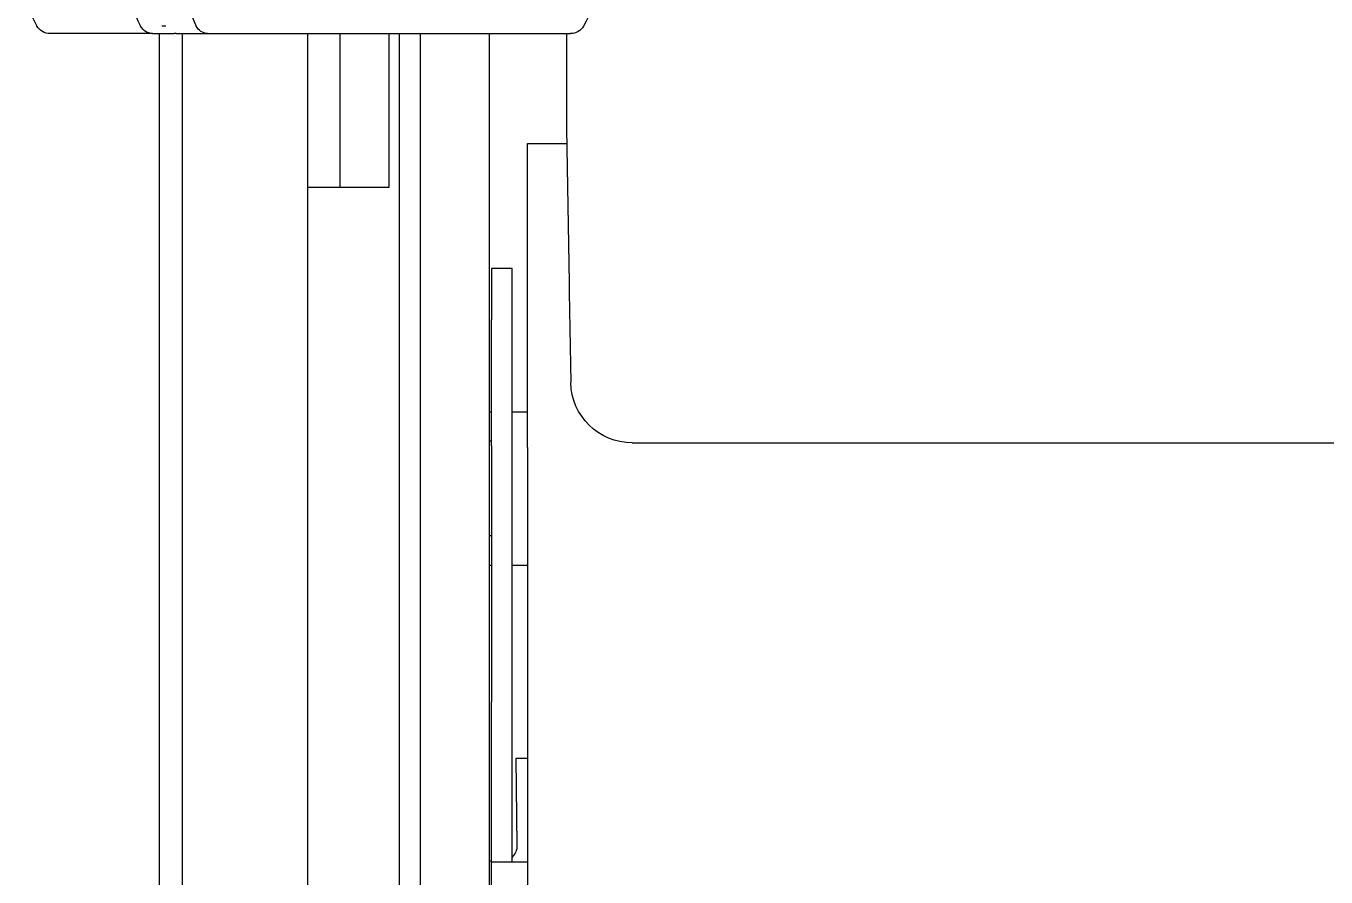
# Model space of a CAD drawing. Header units: millimetres. Extents: x 2698011 to 2856548, y 1019778 to 1210064.
# Drawn here: x 2784592.2 to 2784719.3, y 1123880.8 to 1123963.9 of the extents above; entities that cross this region are included whole.
import ezdxf

# ---------------------------------------------------------------- set-up
doc = ezdxf.new("R2010")
doc.units = ezdxf.units.MM
doc.layers.add('Bloques borde', color=9, linetype='Continuous')
doc.layers.add('Y_ CAJAS', color=9, linetype='Continuous')

# ---------------------------------------------------------------- blocks, each defined once
blk = doc.blocks.new('CO ALURA_  2500 tras 1120 CE ESQ - Inc')
at = {"layer": 'Bloques borde', "linetype": 'Continuous'}
for p, q in [((-0.03976450681466299, 1.685000000000002), (-0.03976450681466299, 0)), ((-0.03976450681466299, 1.685000000000002), (-0.03976450681466299, 0)), ((-0.0375062488017193, 1.685000000000002), (-0.0375062488017193, 0)), ((-0.0375062488017193, 1.685000000000002), (-0.0375062488017193, 0)), ((-0.0252562490196908, 1.685000000000002), (-0.0252562490196624, 0)), ((-0.0252562490196908, 1.685000000000002), (-0.0252562490196624, 0)), ((-0.0163062488017261, 1.685000000000002), (-0.0163062488017261, 0)), ((-0.0163062488017261, 1.685000000000002), (-0.0163062488017261, 0)), ((-0.0142562488017291, 1.685000000000002), (-0.0142562488017006, 0)), ((-0.0142562488017291, 1.685000000000002), (-0.0142562488017006, 0)), ((-0.0075062488017181, 1.685000000000002), (-0.0075062488017181, 0)), ((-0.0075062488017181, 1.685000000000002), (-0.0075062488017181, 0)), ((-0.0073062482025819, 0.7159746438903059), (-0.0073062482025819, 0.0809746438903005)), ((-0.0073062482025819, 0.7159746438903059), (-0.0073062482025819, 0.0809746438903005)), ((-0.0038062482025794, 0.0404621901043925), (-0.0038062482025794, 0.0846049959806834)), ((-0.0038062482025794, 0.0404621901043925), (-0.0038062482025794, 0.0846049959806834)), ((-0.0073062482025819, 0.0809022658061736), (-0.0075062488017181, 0.0809050582200683)), ((-0.0073062482025819, 0.0809022658061736), (-0.0075062488017181, 0.0809050582200683)), ((-0.004306248202595999, 0.0809746438903005), (-0.0073062482025819, 0.0809746438903005)), ((-0.0073062482025819, 0.0809746438903005), (-0.0073062482025819, 0.0653059358699437)), ((-0.004306248202595999, 0.0809746438903005), (-0.0073062482025819, 0.0809746438903005)), ((-0.0073062482025819, 0.0809746438903005), (-0.0073062482025819, 0.0653059358699437)), ((-0.0053062482026007, 0.0809746438903005), (-0.0053062482026007, 0.0653059358699437)), ((-0.0053062482026007, 0.0809746438903005), (-0.0053062482026007, 0.0653059358699437)), ((-0.0038062482025794, 0.0809746438903005), (-0.004306248202595999, 0.0809746438903005)), ((-0.0038062482025794, 0.0809746438903005), (-0.004306248202595999, 0.0809746438903005)), ((-0.004946195964834, 0.0708683400478947), (-0.0048275302951311, 0.079367511681582)), ((-0.004946195964834, 0.0708683400478947), (-0.0048275302951311, 0.079367511681582)), ((-0.0038062482025794, 0.070852424065663), (-0.004946195964834, 0.0708683400478947)), ((-0.0038062482025794, 0.070852424065663), (-0.004946195964834, 0.0708683400478947)), ((-0.0073062482025819, 0.040305935869938), (-0.0073062482025819, 0.0653059358699437)), ((-0.0073062482025819, 0.040305935869938), (-0.0073062482025819, 0.0653059358699437)), ((-0.0053062482026007, 0.0653059358699437), (-0.0053062482026007, 0.040305935869938)), ((-0.0053062482026007, 0.0653059358699437), (-0.0053062482026007, 0.040305935869938)), ((-0.0073062482025819, 0.0519746438903042), (-0.0075062488017181, 0.0519746438903042)), ((-0.0073062482025819, 0.0519746438903042), (-0.0075062488017181, 0.0519746438903042)), ((-0.0038062482025794, 0.0519746438903042), (-0.0053062482026007, 0.0519746438903042)), ((-0.0038062482025794, 0.0519746438903042), (-0.0053062482026007, 0.0519746438903042)), ((-0.0073062482025819, 0.0491049786514282), (-0.0075062488017181, 0.0491049786514282)), ((-0.0073062482025819, 0.0491049786514282), (-0.0075062488017181, 0.0491049786514282)), ((-0.0073062482025819, 0.0398443091291938), (-0.0075062488017181, 0.0398443091291938)), ((-0.0073062482025819, 0.0398443091291938), (-0.0075062488017181, 0.0398443091291938)), ((-0.0073062482025819, 0.040305935869938), (-0.0073062482025819, 0.0279746438903033)), ((-0.0073062482025819, 0.040305935869938), (-0.0073062482025819, 0.0279746438903033)), ((-0.0053062482026007, 0.040305935869938), (-0.0053062482026007, 0.0279746438903033)), ((-0.0053062482026007, 0.040305935869938), (-0.0053062482026007, 0.0279746438903033)), ((-0.0038062482025794, 0.0404621901043925), (-0.0038062482025794, 0.0107318826927951)), ((-0.0038062482025794, 0.0404621901043925), (-0.0038062482025794, 0.0107318826927951)), ((0.0064316615004998, 0.0400000000000063), (0.4865558396978146, 0.0400000000000063)), ((0.0064316615004998, 0.0400000000000063), (0.4865558396978146, 0.0400000000000063)), ((-0.0075062488017181, 0.0369746438903036), (-0.0073062482025819, 0.0369746438903036)), ((-0.0075062488017181, 0.0369746438903036), (-0.0073062482025819, 0.0369746438903036)), ((-0.0053062482026007, 0.0369746438903036), (-0.0038062482025794, 0.0369746438903036)), ((-0.0053062482026007, 0.0369746438903036), (-0.0038062482025794, 0.0369746438903036)), ((0.0002789844549227, 0.0253054991239452), (0.0004325753295404, 0.0341047144386266)), ((0.0002789844549227, 0.0253054991239452), (0.0004325753295404, 0.0341047144386266)), ((-0.0073062482025819, 0.0229746438902936), (-0.0073062482025819, 0.0279746438903033)), ((-0.0073062482025819, 0.0229746438902936), (-0.0073062482025819, 0.0279746438903033)), ((-0.0053062482026007, 0.0279746438903033), (-0.0053062482026007, 0.0229746438902936)), ((-0.0053062482026007, 0.0279746438903033), (-0.0053062482026007, 0.0229746438902936)), ((0, 0.0093224904075697), (0.0002626858942563, 0.024371755208378)), ((0, 0.0093224904075697), (0.0002626858942563, 0.024371755208378)), ((0.0002626858942563, 0.024371755208378), (0.0002789844549227, 0.0253054991239452)), ((0.0002626858942563, 0.024371755208378), (0.0002789844549227, 0.0253054991239452)), ((-0.0053062482026007, 0.0229746438902936), (-0.0073062482025819, 0.0229746438902936)), ((-0.0053062482026007, 0.0229746438902936), (-0.0073062482025819, 0.0229746438902936)), ((-0.0252562490196624, 0.0150000000000006), (-0.0221107506458225, 0.0150000000000006)), ((-0.0252562490196624, 0.0150000000000006), (-0.0221107506458225, 0.0150000000000006)), ((-0.0221107506458225, 0.0150000000000006), (-0.0221107506458225, 0)), ((-0.0221107506458225, 0.0150000000000006), (-0.0173062482026012, 0.0150000000000006)), ((-0.0221107506458225, 0.0150000000000006), (-0.0221107506458225, 0)), ((-0.0221107506458225, 0.0150000000000006), (-0.0173062482026012, 0.0150000000000006)), ((-0.0173062482026012, 0.0150000000000006), (-0.0173062482026012, 0)), ((-0.0173062482026012, 0.0150000000000006), (-0.0173062482026012, 0)), ((-0.0038062482025794, 0.0107318826927951), (2.46010338572e-05, 0.0107318826927951)), ((-0.0038062482025794, 0.0107318826927951), (2.46010338572e-05, 0.0107318826927951)), ((0, 0.0029121681886437), (0, 0.0093224904075697)), ((0, 0.0029121681886437), (0, 0.0093224904075697)), ((0, 0), (0, 0.0029121681886437)), ((0, 0), (0, 0.0029121681886437)), ((-0.0404347149999751, 0), (-0.0504517710024572, 0)), ((-0.0404347149999751, 0), (-0.0504517710024572, 0)), ((-0.0404347163353975, 0), (-0.0383365654147383, 0)), ((-0.0404347163353975, 0), (-0.0383365654147383, 0)), ((-0.0381192081748338, 0), (-0.0383365654147383, 0)), ((-0.0381192081748338, 0), (-0.0383365654147383, 0)), ((-0.0381192081748338, 0), (-0.0350578807444038, 0)), ((-0.0381192081748338, 0), (-0.0350578807444038, 0)), ((-0.0350578807444038, 0), (-0.0065714017777054, 0)), ((-0.0350578807444038, 0), (-0.0065714017777054, 0)), ((-0.0065714017777054, 0), (0.0003955216016038, 0)), ((-0.0065714017777054, 0), (0.0003955216016038, 0)), ((-0.05173348860006401, -0.0007399999999933), (-0.0517344526311376, -0.0007416697507949)), ((-0.05173348860006401, -0.0007399999999933), (-0.0517344526311376, -0.0007416697507949)), ((-0.0416107983752738, -0.0007399999999933), (-0.0416116830983242, -0.0007416697507807)), ((-0.0416107983752738, -0.0007399999999933), (-0.0416116830983242, -0.0007416697507807)), ((-0.0361714343424069, -0.0007399999999933), (-0.0361722711913046, -0.0007416697507949)), ((-0.0361714343424069, -0.0007399999999933), (-0.0361722711913046, -0.0007416697507949)), ((0.0016772391992106, -0.0007399999999933), (0.0016782032302842, -0.0007416697507949)), ((0.0016772391992106, -0.0007399999999933), (0.0016782032302842, -0.0007416697507949))]:
    blk.add_line(p, q, dxfattribs=at)
for points in [[(-0.0391300630514593, -0.0007390805341743, 0), (-0.0391300630514593, -0.0007390805341743, 0), (-0.0391300630514593, -0.0007390805341743, 0), (-0.0391300630514593, -0.0007390805341743, 0), (-0.0391300630514593, -0.0007390805341743, 0), (-0.0391300630514593, -0.0007390805341743, 0), (-0.0391300630514593, -0.0007390805341743, 0), (-0.0391300630514593, -0.0007390805341743, 0), (-0.0392300630514626, -0.0007390805341743, 0), (-0.0392300630514626, -0.0007390805341743, 0), (-0.0392300630514626, -0.0007390805341743, 0), (-0.0392300630514626, -0.0007290805341711, 0), (-0.0392300630514626, -0.0007290805341711, 0), (-0.0392300630514626, -0.0007290805341711, 0), (-0.0392300630514626, -0.0007290805341711, 0), (-0.0392300630514626, -0.0007290805341711, 0), (-0.0392300630514626, -0.0007290805341711, 0), (-0.0392300630514626, -0.0007290805341711, 0), (-0.0392300630514626, -0.0007290805341711, 0), (-0.0392300630514626, -0.0007290805341711, 0), (-0.0392300630514626, -0.0007290805341711, 0), (-0.0392300630514626, -0.0007290805341711, 0), (-0.0392300630514626, -0.0007290805341711, 0), (-0.0392300630514626, -0.0007290805341711, 0), (-0.0392300630514626, -0.0007290805341711, 0), (-0.0392300630514626, -0.0007290805341711, 0), (-0.0392300630514626, -0.0007290805341711, 0), (-0.0392300630514626, -0.0007290805341711, 0), (-0.0392300630514626, -0.0007290805341711, 0), (-0.0392300630514626, -0.0007290805341711, 0), (-0.0392300630514626, -0.0007290805341711, 0), (-0.0392300630514626, -0.0007290805341711, 0), (-0.0392300630514626, -0.0007290805341711, 0), (-0.0392300630514626, -0.0007290805341711, 0), (-0.0392300630514626, -0.0007290805341711, 0), (-0.0392300630514626, -0.0007290805341711, 0), (-0.0392300630514626, -0.0007290805341711, 0), (-0.0393300630514659, -0.0007290805341711, 0), (-0.0393300630514659, -0.0007290805341711, 0), (-0.0393300630514659, -0.0007290805341711, 0), (-0.0393300630514659, -0.0007290805341711, 0), (-0.0393300630514659, -0.0007290805341711, 0), (-0.0393300630514659, -0.0007290805341711, 0), (-0.0393300630514659, -0.0007290805341711, 0), (-0.0393300630514659, -0.0007290805341711, 0), (-0.0393300630514659, -0.0007290805341711, 0), (-0.0393300630514659, -0.0007290805341711, 0), (-0.0393300630514659, -0.0007290805341711, 0), (-0.0393300630514659, -0.0007290805341711, 0), (-0.0393300630514659, -0.0007290805341711, 0), (-0.0393300630514659, -0.0007290805341711, 0), (-0.0393300630514659, -0.0007290805341711, 0), (-0.0393300630514659, -0.0007290805341711, 0), (-0.0393300630514659, -0.0007290805341711, 0), (-0.0393300630514659, -0.0007290805341711, 0), (-0.0393300630514659, -0.0007290805341711, 0), (-0.0393300630514659, -0.0007290805341711, 0), (-0.0393300630514659, -0.0007290805341711, 0), (-0.0393300630514659, -0.0007290805341711, 0), (-0.0393300630514659, -0.0007290805341711, 0), (-0.0393300630514659, -0.0007190805341679, 0), (-0.0393300630514659, -0.0007190805341679, 0), (-0.0393300630514659, -0.0007190805341679, 0), (-0.0393300630514659, -0.0007190805341679, 0), (-0.0393300630514659, -0.0007190805341679, 0), (-0.0393300630514659, -0.0007190805341679, 0), (-0.0393300630514659, -0.0007190805341679, 0), (-0.0393300630514659, -0.0007190805341679, 0), (-0.0394300630514692, -0.0007190805341679, 0), (-0.0394300630514692, -0.0007290805341711, 0), (-0.0394300630514692, -0.0007290805341711, 0), (-0.0394300630514692, -0.0007290805341711, 0), (-0.0394300630514692, -0.0007290805341711, 0), (-0.0394300630514692, -0.0007290805341711, 0), (-0.0394300630514692, -0.0007290805341711, 0), (-0.0394300630514692, -0.0007290805341711, 0), (-0.0394300630514692, -0.0007290805341711, 0), (-0.0394300630514692, -0.0007290805341711, 0), (-0.0394300630514692, -0.0007290805341711, 0), (-0.0394300630514692, -0.0007290805341711, 0), (-0.0394300630514692, -0.0007290805341711, 0), (-0.0394300630514692, -0.0007290805341711, 0), (-0.0394300630514692, -0.0007290805341711, 0), (-0.0394300630514692, -0.0007290805341711, 0), (-0.0394300630514692, -0.0007290805341711, 0), (-0.0394300630514692, -0.0007290805341711, 0), (-0.0394300630514692, -0.0007290805341711, 0), (-0.0394300630514692, -0.0007290805341711, 0), (-0.0394300630514692, -0.0007290805341711, 0), (-0.0394300630514692, -0.0007290805341711, 0), (-0.0394300630514692, -0.0007290805341711, 0), (-0.0394300630514692, -0.0007290805341711, 0), (-0.0394300630514692, -0.0007290805341711, 0), (-0.0394300630514692, -0.0007290805341711, 0), (-0.0394300630514692, -0.0007290805341711, 0), (-0.0394300630514692, -0.0007290805341711, 0), (-0.0394300630514692, -0.0007290805341711, 0), (-0.0394300630514692, -0.0007290805341711, 0), (-0.0394300630514692, -0.0007290805341711, 0), (-0.0394300630514692, -0.0007290805341711, 0), (-0.0394300630514692, -0.0007290805341711, 0), (-0.0394300630514692, -0.0007290805341711, 0), (-0.0394300630514692, -0.0007290805341711, 0), (-0.0394300630514692, -0.0007290805341711, 0), (-0.0395300630514726, -0.0007290805341711, 0), (-0.0395300630514726, -0.0007290805341711, 0), (-0.0395300630514726, -0.0007290805341711, 0), (-0.0395300630514726, -0.0007290805341711, 0), (-0.0395300630514726, -0.0007290805341711, 0), (-0.0395300630514726, -0.0007290805341711, 0), (-0.0395300630514726, -0.0007290805341711, 0), (-0.0395300630514726, -0.0007290805341711, 0), (-0.0395300630514726, -0.0007290805341711, 0), (-0.0395300630514726, -0.0007290805341711, 0), (-0.0395300630514726, -0.0007290805341711, 0), (-0.0395300630514726, -0.0007290805341711, 0), (-0.0395300630514726, -0.0007290805341711, 0), (-0.0395300630514726, -0.0007290805341711, 0), (-0.0395300630514726, -0.0007390805341743, 0), (-0.0395300630514726, -0.0007390805341743, 0), (-0.0395300630514726, -0.0007390805341743, 0), (-0.0395300630514726, -0.0007390805341743, 0), (-0.0395300630514726, -0.0007390805341743, 0), (-0.0395300630514726, -0.0007390805341743, 0), (-0.0395300630514726, -0.0007390805341743, 0), (-0.0395300630514726, -0.0007390805341743, 0), (-0.0395300630514726, -0.0007390805341743, 0), (-0.0395300630514726, -0.0007390805341743, 0), (-0.0395300630514726, -0.0007390805341743, 0)], [(-0.0391300630514593, -0.0007390805341743, 0), (-0.0391300630514593, -0.0007390805341743, 0), (-0.0391300630514593, -0.0007390805341743, 0), (-0.0391300630514593, -0.0007390805341743, 0), (-0.0391300630514593, -0.0007390805341743, 0), (-0.0391300630514593, -0.0007390805341743, 0), (-0.0391300630514593, -0.0007390805341743, 0), (-0.0391300630514593, -0.0007390805341743, 0), (-0.0392300630514626, -0.0007390805341743, 0), (-0.0392300630514626, -0.0007390805341743, 0), (-0.0392300630514626, -0.0007390805341743, 0), (-0.0392300630514626, -0.0007290805341711, 0), (-0.0392300630514626, -0.0007290805341711, 0), (-0.0392300630514626, -0.0007290805341711, 0), (-0.0392300630514626, -0.0007290805341711, 0), (-0.0392300630514626, -0.0007290805341711, 0), (-0.0392300630514626, -0.0007290805341711, 0), (-0.0392300630514626, -0.0007290805341711, 0), (-0.0392300630514626, -0.0007290805341711, 0), (-0.0392300630514626, -0.0007290805341711, 0), (-0.0392300630514626, -0.0007290805341711, 0), (-0.0392300630514626, -0.0007290805341711, 0), (-0.0392300630514626, -0.0007290805341711, 0), (-0.0392300630514626, -0.0007290805341711, 0), (-0.0392300630514626, -0.0007290805341711, 0), (-0.0392300630514626, -0.0007290805341711, 0), (-0.0392300630514626, -0.0007290805341711, 0), (-0.0392300630514626, -0.0007290805341711, 0), (-0.0392300630514626, -0.0007290805341711, 0), (-0.0392300630514626, -0.0007290805341711, 0), (-0.0392300630514626, -0.0007290805341711, 0), (-0.0392300630514626, -0.0007290805341711, 0), (-0.0392300630514626, -0.0007290805341711, 0), (-0.0392300630514626, -0.0007290805341711, 0), (-0.0392300630514626, -0.0007290805341711, 0), (-0.0392300630514626, -0.0007290805341711, 0), (-0.0392300630514626, -0.0007290805341711, 0), (-0.0393300630514659, -0.0007290805341711, 0), (-0.0393300630514659, -0.0007290805341711, 0), (-0.0393300630514659, -0.0007290805341711, 0), (-0.0393300630514659, -0.0007290805341711, 0), (-0.0393300630514659, -0.0007290805341711, 0), (-0.0393300630514659, -0.0007290805341711, 0), (-0.0393300630514659, -0.0007290805341711, 0), (-0.0393300630514659, -0.0007290805341711, 0), (-0.0393300630514659, -0.0007290805341711, 0), (-0.0393300630514659, -0.0007290805341711, 0), (-0.0393300630514659, -0.0007290805341711, 0), (-0.0393300630514659, -0.0007290805341711, 0), (-0.0393300630514659, -0.0007290805341711, 0), (-0.0393300630514659, -0.0007290805341711, 0), (-0.0393300630514659, -0.0007290805341711, 0), (-0.0393300630514659, -0.0007290805341711, 0), (-0.0393300630514659, -0.0007290805341711, 0), (-0.0393300630514659, -0.0007290805341711, 0), (-0.0393300630514659, -0.0007290805341711, 0), (-0.0393300630514659, -0.0007290805341711, 0), (-0.0393300630514659, -0.0007290805341711, 0), (-0.0393300630514659, -0.0007290805341711, 0), (-0.0393300630514659, -0.0007290805341711, 0), (-0.0393300630514659, -0.0007190805341679, 0), (-0.0393300630514659, -0.0007190805341679, 0), (-0.0393300630514659, -0.0007190805341679, 0), (-0.0393300630514659, -0.0007190805341679, 0), (-0.0393300630514659, -0.0007190805341679, 0), (-0.0393300630514659, -0.0007190805341679, 0), (-0.0393300630514659, -0.0007190805341679, 0), (-0.0393300630514659, -0.0007190805341679, 0), (-0.0394300630514692, -0.0007190805341679, 0), (-0.0394300630514692, -0.0007290805341711, 0), (-0.0394300630514692, -0.0007290805341711, 0), (-0.0394300630514692, -0.0007290805341711, 0), (-0.0394300630514692, -0.0007290805341711, 0), (-0.0394300630514692, -0.0007290805341711, 0), (-0.0394300630514692, -0.0007290805341711, 0), (-0.0394300630514692, -0.0007290805341711, 0), (-0.0394300630514692, -0.0007290805341711, 0), (-0.0394300630514692, -0.0007290805341711, 0), (-0.0394300630514692, -0.0007290805341711, 0), (-0.0394300630514692, -0.0007290805341711, 0), (-0.0394300630514692, -0.0007290805341711, 0), (-0.0394300630514692, -0.0007290805341711, 0), (-0.0394300630514692, -0.0007290805341711, 0), (-0.0394300630514692, -0.0007290805341711, 0), (-0.0394300630514692, -0.0007290805341711, 0), (-0.0394300630514692, -0.0007290805341711, 0), (-0.0394300630514692, -0.0007290805341711, 0), (-0.0394300630514692, -0.0007290805341711, 0), (-0.0394300630514692, -0.0007290805341711, 0), (-0.0394300630514692, -0.0007290805341711, 0), (-0.0394300630514692, -0.0007290805341711, 0), (-0.0394300630514692, -0.0007290805341711, 0), (-0.0394300630514692, -0.0007290805341711, 0), (-0.0394300630514692, -0.0007290805341711, 0), (-0.0394300630514692, -0.0007290805341711, 0), (-0.0394300630514692, -0.0007290805341711, 0), (-0.0394300630514692, -0.0007290805341711, 0), (-0.0394300630514692, -0.0007290805341711, 0), (-0.0394300630514692, -0.0007290805341711, 0), (-0.0394300630514692, -0.0007290805341711, 0), (-0.0394300630514692, -0.0007290805341711, 0), (-0.0394300630514692, -0.0007290805341711, 0), (-0.0394300630514692, -0.0007290805341711, 0), (-0.0394300630514692, -0.0007290805341711, 0), (-0.0395300630514726, -0.0007290805341711, 0), (-0.0395300630514726, -0.0007290805341711, 0), (-0.0395300630514726, -0.0007290805341711, 0), (-0.0395300630514726, -0.0007290805341711, 0), (-0.0395300630514726, -0.0007290805341711, 0), (-0.0395300630514726, -0.0007290805341711, 0), (-0.0395300630514726, -0.0007290805341711, 0), (-0.0395300630514726, -0.0007290805341711, 0), (-0.0395300630514726, -0.0007290805341711, 0), (-0.0395300630514726, -0.0007290805341711, 0), (-0.0395300630514726, -0.0007290805341711, 0), (-0.0395300630514726, -0.0007290805341711, 0), (-0.0395300630514726, -0.0007290805341711, 0), (-0.0395300630514726, -0.0007290805341711, 0), (-0.0395300630514726, -0.0007390805341743, 0), (-0.0395300630514726, -0.0007390805341743, 0), (-0.0395300630514726, -0.0007390805341743, 0), (-0.0395300630514726, -0.0007390805341743, 0), (-0.0395300630514726, -0.0007390805341743, 0), (-0.0395300630514726, -0.0007390805341743, 0), (-0.0395300630514726, -0.0007390805341743, 0), (-0.0395300630514726, -0.0007390805341743, 0), (-0.0395300630514726, -0.0007390805341743, 0), (-0.0395300630514726, -0.0007390805341743, 0), (-0.0395300630514726, -0.0007390805341743, 0)], [(-0.0391300630514593, -0.0007390805341743, 0), (-0.0391300630514593, -0.0007390805341743, 0), (-0.0391300630514593, -0.0007390805341743, 0), (-0.0391300630514593, -0.0007390805341743, 0), (-0.0391300630514593, -0.0007390805341743, 0), (-0.0391300630514593, -0.0007390805341743, 0), (-0.0391300630514593, -0.0007390805341743, 0), (-0.0392300630514626, -0.0007390805341743, 0), (-0.0392300630514626, -0.0007390805341743, 0), (-0.0392300630514626, -0.0007390805341743, 0), (-0.0392300630514626, -0.0007390805341743, 0), (-0.0392300630514626, -0.0007390805341743, 0), (-0.0392300630514626, -0.0007390805341743, 0), (-0.0392300630514626, -0.0007390805341743, 0), (-0.0392300630514626, -0.0007390805341743, 0), (-0.0392300630514626, -0.0007390805341743, 0), (-0.0392300630514626, -0.0007390805341743, 0), (-0.0392300630514626, -0.0007390805341743, 0), (-0.0392300630514626, -0.0007390805341743, 0), (-0.0392300630514626, -0.0007390805341743, 0), (-0.0392300630514626, -0.0007390805341743, 0), (-0.0392300630514626, -0.0007390805341743, 0), (-0.0392300630514626, -0.0007390805341743, 0), (-0.0392300630514626, -0.0007390805341743, 0), (-0.0392300630514626, -0.0007290805341711, 0), (-0.0392300630514626, -0.0007290805341711, 0), (-0.0392300630514626, -0.0007290805341711, 0), (-0.0392300630514626, -0.0007290805341711, 0), (-0.0392300630514626, -0.0007290805341711, 0), (-0.0392300630514626, -0.0007290805341711, 0), (-0.0392300630514626, -0.0007290805341711, 0), (-0.0392300630514626, -0.0007290805341711, 0), (-0.0392300630514626, -0.0007290805341711, 0), (-0.0392300630514626, -0.0007290805341711, 0), (-0.0392300630514626, -0.0007290805341711, 0), (-0.0392300630514626, -0.0007290805341711, 0), (-0.0393300630514659, -0.0007290805341711, 0), (-0.0393300630514659, -0.0007290805341711, 0), (-0.0393300630514659, -0.0007290805341711, 0), (-0.0393300630514659, -0.0007290805341711, 0), (-0.0393300630514659, -0.0007290805341711, 0), (-0.0393300630514659, -0.0007290805341711, 0), (-0.0393300630514659, -0.0007290805341711, 0), (-0.0393300630514659, -0.0007290805341711, 0), (-0.0393300630514659, -0.0007290805341711, 0), (-0.0393300630514659, -0.0007290805341711, 0), (-0.0393300630514659, -0.0007290805341711, 0), (-0.0393300630514659, -0.0007290805341711, 0), (-0.0393300630514659, -0.0007290805341711, 0), (-0.0393300630514659, -0.0007290805341711, 0), (-0.0393300630514659, -0.0007290805341711, 0), (-0.0393300630514659, -0.0007290805341711, 0), (-0.0393300630514659, -0.0007290805341711, 0), (-0.0393300630514659, -0.0007290805341711, 0), (-0.0393300630514659, -0.0007290805341711, 0), (-0.0393300630514659, -0.0007290805341711, 0), (-0.0393300630514659, -0.0007290805341711, 0), (-0.0393300630514659, -0.0007290805341711, 0), (-0.0393300630514659, -0.0007290805341711, 0), (-0.0393300630514659, -0.0007290805341711, 0), (-0.0393300630514659, -0.0007290805341711, 0), (-0.0393300630514659, -0.0007290805341711, 0), (-0.0393300630514659, -0.0007290805341711, 0), (-0.0393300630514659, -0.0007290805341711, 0), (-0.0393300630514659, -0.0007290805341711, 0), (-0.0393300630514659, -0.0007290805341711, 0), (-0.0393300630514659, -0.0007290805341711, 0), (-0.0394300630514692, -0.0007290805341711, 0), (-0.0394300630514692, -0.0007290805341711, 0), (-0.0394300630514692, -0.0007290805341711, 0), (-0.0394300630514692, -0.0007290805341711, 0), (-0.0394300630514692, -0.0007290805341711, 0), (-0.0394300630514692, -0.0007290805341711, 0), (-0.0394300630514692, -0.0007290805341711, 0), (-0.0394300630514692, -0.0007290805341711, 0), (-0.0394300630514692, -0.0007290805341711, 0), (-0.0394300630514692, -0.0007290805341711, 0), (-0.0394300630514692, -0.0007290805341711, 0), (-0.0394300630514692, -0.0007290805341711, 0), (-0.0394300630514692, -0.0007290805341711, 0), (-0.0394300630514692, -0.0007290805341711, 0), (-0.0394300630514692, -0.0007290805341711, 0), (-0.0394300630514692, -0.0007290805341711, 0), (-0.0394300630514692, -0.0007290805341711, 0), (-0.0394300630514692, -0.0007290805341711, 0), (-0.0394300630514692, -0.0007290805341711, 0), (-0.0394300630514692, -0.0007290805341711, 0), (-0.0394300630514692, -0.0007290805341711, 0), (-0.0394300630514692, -0.0007290805341711, 0), (-0.0394300630514692, -0.0007290805341711, 0), (-0.0394300630514692, -0.0007290805341711, 0), (-0.0394300630514692, -0.0007290805341711, 0), (-0.0394300630514692, -0.0007290805341711, 0), (-0.0394300630514692, -0.0007290805341711, 0), (-0.0394300630514692, -0.0007290805341711, 0), (-0.0394300630514692, -0.0007290805341711, 0), (-0.0394300630514692, -0.0007290805341711, 0), (-0.0394300630514692, -0.0007290805341711, 0), (-0.0394300630514692, -0.0007290805341711, 0), (-0.0394300630514692, -0.0007290805341711, 0), (-0.0394300630514692, -0.0007290805341711, 0), (-0.0394300630514692, -0.0007290805341711, 0), (-0.0394300630514692, -0.0007290805341711, 0), (-0.0395300630514726, -0.0007290805341711, 0), (-0.0395300630514726, -0.0007290805341711, 0), (-0.0395300630514726, -0.0007390805341743, 0), (-0.0395300630514726, -0.0007390805341743, 0), (-0.0395300630514726, -0.0007390805341743, 0), (-0.0395300630514726, -0.0007390805341743, 0), (-0.0395300630514726, -0.0007390805341743, 0), (-0.0395300630514726, -0.0007390805341743, 0), (-0.0395300630514726, -0.0007390805341743, 0), (-0.0395300630514726, -0.0007390805341743, 0), (-0.0395300630514726, -0.0007390805341743, 0), (-0.0395300630514726, -0.0007390805341743, 0), (-0.0395300630514726, -0.0007390805341743, 0), (-0.0395300630514726, -0.0007390805341743, 0), (-0.0395300630514726, -0.0007390805341743, 0), (-0.0395300630514726, -0.0007390805341743, 0), (-0.0395300630514726, -0.0007390805341743, 0), (-0.0395300630514726, -0.0007390805341743, 0), (-0.0395300630514726, -0.0007390805341743, 0), (-0.0395300630514726, -0.0007390805341743, 0), (-0.0395300630514726, -0.0007390805341743, 0), (-0.0395300630514726, -0.0007390805341743, 0), (-0.0395300630514726, -0.0007390805341743, 0), (-0.0395300630514726, -0.0007390805341743, 0), (-0.0395300630514726, -0.0007390805341743, 0), (-0.0395300630514726, -0.0007390805341743, 0)], [(-0.0391300630514593, -0.0007390805341743, 0), (-0.0391300630514593, -0.0007390805341743, 0), (-0.0391300630514593, -0.0007390805341743, 0), (-0.0391300630514593, -0.0007390805341743, 0), (-0.0391300630514593, -0.0007390805341743, 0), (-0.0391300630514593, -0.0007390805341743, 0), (-0.0391300630514593, -0.0007390805341743, 0), (-0.0392300630514626, -0.0007390805341743, 0), (-0.0392300630514626, -0.0007390805341743, 0), (-0.0392300630514626, -0.0007390805341743, 0), (-0.0392300630514626, -0.0007390805341743, 0), (-0.0392300630514626, -0.0007390805341743, 0), (-0.0392300630514626, -0.0007390805341743, 0), (-0.0392300630514626, -0.0007390805341743, 0), (-0.0392300630514626, -0.0007390805341743, 0), (-0.0392300630514626, -0.0007390805341743, 0), (-0.0392300630514626, -0.0007390805341743, 0), (-0.0392300630514626, -0.0007390805341743, 0), (-0.0392300630514626, -0.0007390805341743, 0), (-0.0392300630514626, -0.0007390805341743, 0), (-0.0392300630514626, -0.0007390805341743, 0), (-0.0392300630514626, -0.0007390805341743, 0), (-0.0392300630514626, -0.0007390805341743, 0), (-0.0392300630514626, -0.0007390805341743, 0), (-0.0392300630514626, -0.0007290805341711, 0), (-0.0392300630514626, -0.0007290805341711, 0), (-0.0392300630514626, -0.0007290805341711, 0), (-0.0392300630514626, -0.0007290805341711, 0), (-0.0392300630514626, -0.0007290805341711, 0), (-0.0392300630514626, -0.0007290805341711, 0), (-0.0392300630514626, -0.0007290805341711, 0), (-0.0392300630514626, -0.0007290805341711, 0), (-0.0392300630514626, -0.0007290805341711, 0), (-0.0392300630514626, -0.0007290805341711, 0), (-0.0392300630514626, -0.0007290805341711, 0), (-0.0392300630514626, -0.0007290805341711, 0), (-0.0393300630514659, -0.0007290805341711, 0), (-0.0393300630514659, -0.0007290805341711, 0), (-0.0393300630514659, -0.0007290805341711, 0), (-0.0393300630514659, -0.0007290805341711, 0), (-0.0393300630514659, -0.0007290805341711, 0), (-0.0393300630514659, -0.0007290805341711, 0), (-0.0393300630514659, -0.0007290805341711, 0), (-0.0393300630514659, -0.0007290805341711, 0), (-0.0393300630514659, -0.0007290805341711, 0), (-0.0393300630514659, -0.0007290805341711, 0), (-0.0393300630514659, -0.0007290805341711, 0), (-0.0393300630514659, -0.0007290805341711, 0), (-0.0393300630514659, -0.0007290805341711, 0), (-0.0393300630514659, -0.0007290805341711, 0), (-0.0393300630514659, -0.0007290805341711, 0), (-0.0393300630514659, -0.0007290805341711, 0), (-0.0393300630514659, -0.0007290805341711, 0), (-0.0393300630514659, -0.0007290805341711, 0), (-0.0393300630514659, -0.0007290805341711, 0), (-0.0393300630514659, -0.0007290805341711, 0), (-0.0393300630514659, -0.0007290805341711, 0), (-0.0393300630514659, -0.0007290805341711, 0), (-0.0393300630514659, -0.0007290805341711, 0), (-0.0393300630514659, -0.0007290805341711, 0), (-0.0393300630514659, -0.0007290805341711, 0), (-0.0393300630514659, -0.0007290805341711, 0), (-0.0393300630514659, -0.0007290805341711, 0), (-0.0393300630514659, -0.0007290805341711, 0), (-0.0393300630514659, -0.0007290805341711, 0), (-0.0393300630514659, -0.0007290805341711, 0), (-0.0393300630514659, -0.0007290805341711, 0), (-0.0394300630514692, -0.0007290805341711, 0), (-0.0394300630514692, -0.0007290805341711, 0), (-0.0394300630514692, -0.0007290805341711, 0), (-0.0394300630514692, -0.0007290805341711, 0), (-0.0394300630514692, -0.0007290805341711, 0), (-0.0394300630514692, -0.0007290805341711, 0), (-0.0394300630514692, -0.0007290805341711, 0), (-0.0394300630514692, -0.0007290805341711, 0), (-0.0394300630514692, -0.0007290805341711, 0), (-0.0394300630514692, -0.0007290805341711, 0), (-0.0394300630514692, -0.0007290805341711, 0), (-0.0394300630514692, -0.0007290805341711, 0), (-0.0394300630514692, -0.0007290805341711, 0), (-0.0394300630514692, -0.0007290805341711, 0), (-0.0394300630514692, -0.0007290805341711, 0), (-0.0394300630514692, -0.0007290805341711, 0), (-0.0394300630514692, -0.0007290805341711, 0), (-0.0394300630514692, -0.0007290805341711, 0), (-0.0394300630514692, -0.0007290805341711, 0), (-0.0394300630514692, -0.0007290805341711, 0), (-0.0394300630514692, -0.0007290805341711, 0), (-0.0394300630514692, -0.0007290805341711, 0), (-0.0394300630514692, -0.0007290805341711, 0), (-0.0394300630514692, -0.0007290805341711, 0), (-0.0394300630514692, -0.0007290805341711, 0), (-0.0394300630514692, -0.0007290805341711, 0), (-0.0394300630514692, -0.0007290805341711, 0), (-0.0394300630514692, -0.0007290805341711, 0), (-0.0394300630514692, -0.0007290805341711, 0), (-0.0394300630514692, -0.0007290805341711, 0), (-0.0394300630514692, -0.0007290805341711, 0), (-0.0394300630514692, -0.0007290805341711, 0), (-0.0394300630514692, -0.0007290805341711, 0), (-0.0394300630514692, -0.0007290805341711, 0), (-0.0394300630514692, -0.0007290805341711, 0), (-0.0394300630514692, -0.0007290805341711, 0), (-0.0395300630514726, -0.0007290805341711, 0), (-0.0395300630514726, -0.0007290805341711, 0), (-0.0395300630514726, -0.0007390805341743, 0), (-0.0395300630514726, -0.0007390805341743, 0), (-0.0395300630514726, -0.0007390805341743, 0), (-0.0395300630514726, -0.0007390805341743, 0), (-0.0395300630514726, -0.0007390805341743, 0), (-0.0395300630514726, -0.0007390805341743, 0), (-0.0395300630514726, -0.0007390805341743, 0), (-0.0395300630514726, -0.0007390805341743, 0), (-0.0395300630514726, -0.0007390805341743, 0), (-0.0395300630514726, -0.0007390805341743, 0), (-0.0395300630514726, -0.0007390805341743, 0), (-0.0395300630514726, -0.0007390805341743, 0), (-0.0395300630514726, -0.0007390805341743, 0), (-0.0395300630514726, -0.0007390805341743, 0), (-0.0395300630514726, -0.0007390805341743, 0), (-0.0395300630514726, -0.0007390805341743, 0), (-0.0395300630514726, -0.0007390805341743, 0), (-0.0395300630514726, -0.0007390805341743, 0), (-0.0395300630514726, -0.0007390805341743, 0), (-0.0395300630514726, -0.0007390805341743, 0), (-0.0395300630514726, -0.0007390805341743, 0), (-0.0395300630514726, -0.0007390805341743, 0), (-0.0395300630514726, -0.0007390805341743, 0), (-0.0395300630514726, -0.0007390805341743, 0)]]:
    blk.add_polyline3d(points, dxfattribs=at)
for centre, radius, start, end in [((-0.0063273841128364, 0.0793884526821103), 0.0015, 359.2000867153227, 47.0971525562794), ((-0.0063273841128364, 0.0793884526821103), 0.0015, 359.2000867153227, 47.0971525562794), ((0.0064316615004998, 0.034000000000006), 0.0060000000000003, 90, 178.999999999907), ((0.0064316615004998, 0.034000000000006), 0.0060000000000003, 90, 178.999999999907), ((-0.0504517710024572, -0.0014799999999866), 0.0014799999999999, 90, 149.9999999997733), ((-0.0504517710024572, -0.0014799999999866), 0.0014799999999999, 90, 149.9999999997733), ((-0.0404068625379068, -0.0013488416664842), 0.0013491292285407, 91.18299893228611, 153.1738474395904), ((-0.0404068625379068, -0.0013488416664842), 0.0013491292285407, 91.18299893228611, 153.1738474395904), ((0.0003955216016038, -0.0014799999999866), 0.00148, 30.00000000022666, 90), ((0.0003955216016038, -0.0014799999999866), 0.00148, 30.00000000022666, 90), ((0.0003979227788875, -0.0014861985442138), 0.0014862044052366, 77.22772449498608, 89.83908926210854), ((0.0003979227788875, -0.0014861985442138), 0.0014862044052366, 77.22772449498608, 89.83908926210854), ((-0.0448062494008639, -0.0047416697507998), 0.0079999999999998, 149.9999999997733, 180), ((-0.0448062494008639, -0.0047416697507998), 0.0079999999999998, 149.9999999997733, 180), ((-0.0340507098935632, -0.0047221791152481), 0.0085447510557034, 152.2352302903508, 180.1306921776591), ((-0.0340507098935632, -0.0047221791152481), 0.0085447510557034, 152.2352302903508, 180.1306921776591), ((-0.0281281603082562, -0.0047195166446414), 0.0089739058279988, 153.6874095167393, 180.1414412859037), ((-0.0281281603082562, -0.0047195166446414), 0.0089739058279988, 153.6874095167393, 180.1414412859037), ((-0.0350128906974305, -0.0012755400493631), 0.0012763332330744, 92.02006330481689, 155.1911272565769), ((-0.0350128906974305, -0.0012755400493631), 0.0012763332330744, 92.02006330481689, 155.1911272565769), ((-0.0052499999999895, -0.0047416697507998), 0.008, 0, 30.00000000022666), ((-0.0052499999999895, -0.0047416697507998), 0.008, 0, 30.00000000022666)]:
    blk.add_arc(centre, radius, start, end, dxfattribs=at)

msp = doc.modelspace()

# ---------------------------------------------------------------- block references
at = {"layer": 'Y_ CAJAS', "xscale": -1000, "yscale": 1000, "zscale": 1000, "rotation": 179.9977225467084}
msp.add_blockref('CO ALURA_  2500 tras 1120 CE ESQ - Inc', (2784645.039340747, 1123963.197259254, -0.3880036102033024), dxfattribs=at)

doc.saveas('drawing.dxf')
